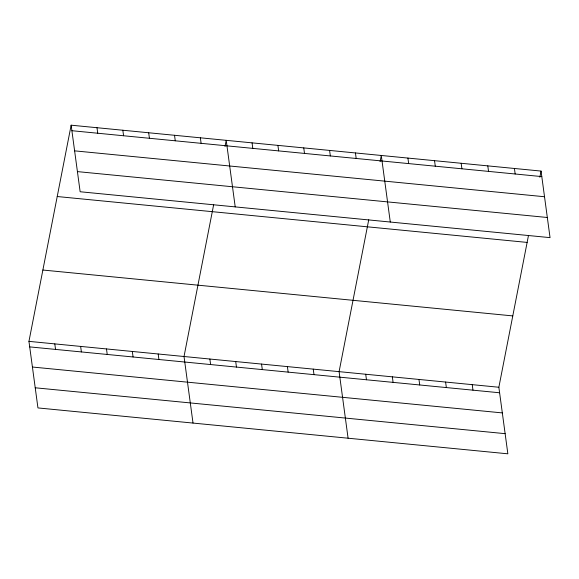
<?xml version="1.0" encoding="UTF-8"?>
<svg xmlns="http://www.w3.org/2000/svg" width="579" height="579" viewBox="0 0 579 579"><rect width="100%" height="100%" fill="white"/><g stroke="black" fill="none" stroke-linecap="round" stroke-linejoin="round"><path stroke-width="0.87" d="M528.504 235.371L498.859 387.25L507.855 453.813L37.946 407.927L28.95 341.364L71.145 125.187L541.054 171.073L550.05 237.636L80.141 191.75L71.145 125.187M213.665 204.626L184.021 356.512L193.017 423.068M225.007 146.494L226.215 140.335L235.212 206.891M368.736 219.767L339.091 371.653L348.088 438.209M380.077 161.642L381.286 155.476L390.282 222.032M539.845 177.239L541.054 171.073M71.89 130.709L541.799 176.595M74.611 150.851L544.521 196.737M77.42 171.608L547.329 217.494M57.22 196.527L527.129 242.413M42.875 270.031L512.784 315.91M28.95 341.364L498.859 387.25M29.695 346.886L499.605 392.772M32.417 367.028L502.326 412.914M35.225 387.785L505.134 433.664M514.42 168.475L515.172 173.997M487.793 165.876L488.538 171.398M461.166 163.278L461.912 168.793M472.232 384.651L472.978 390.174M434.539 160.673L435.285 166.195M445.598 382.053L446.351 387.568M407.913 158.074L408.658 163.596M418.972 379.448L419.717 384.97M392.345 376.849L393.09 382.372M355.441 152.95L356.186 158.472M365.718 374.251L366.464 379.773M329.596 150.424L330.341 155.946M303.751 147.906L304.496 153.421M313.246 369.127L313.992 374.649M277.906 145.38L278.651 150.902M287.401 366.601L288.147 372.123M252.06 142.854L252.806 148.376M261.556 364.082L262.301 369.597M235.711 361.557L236.456 367.079M200.37 137.809L201.116 143.331M209.866 359.031L210.611 364.553M174.525 135.283L175.271 140.806M148.68 132.765L149.425 138.28M158.176 353.986L158.921 359.508M122.835 130.239L123.58 135.761M132.33 351.46L133.076 356.982M96.99 127.713L97.735 133.235M106.485 348.934L107.231 354.457M80.64 346.416L81.386 351.931M54.795 343.89L55.541 349.412"/></g></svg>
